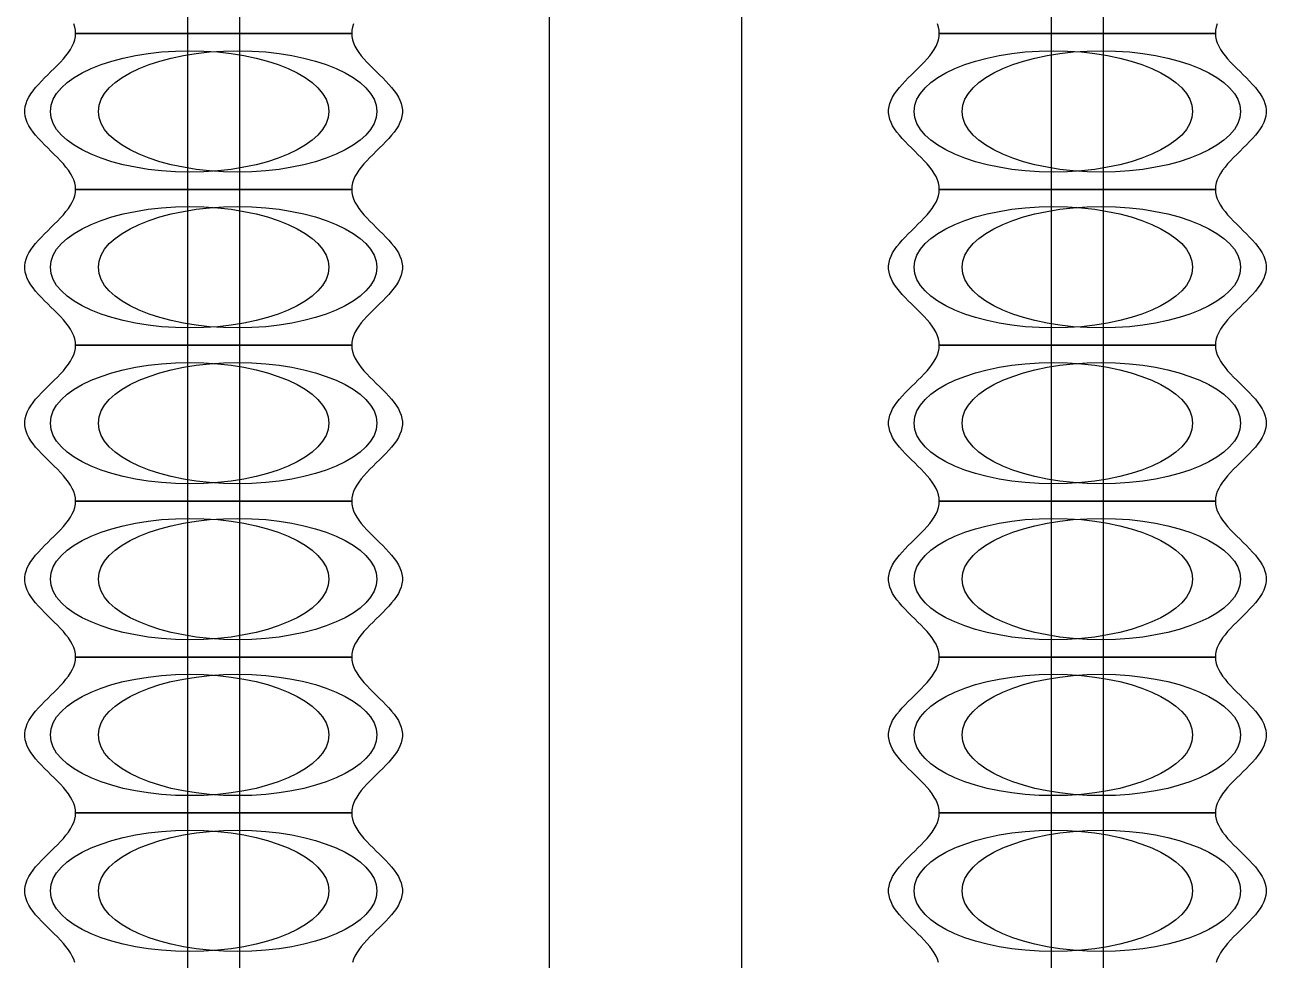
# Model space of a CAD drawing. Extents: x -31 to 31, y -86 to 20.
# Drawn here: x -2.59 to 2.59, y -24.76 to -20.86 of the extents above; entities that cross this region are included whole.
import ezdxf

# ---------------------------------------------------------------- set-up
doc = ezdxf.new("R2010")
doc.units = 0

msp = doc.modelspace()

# ---------------------------------------------------------------- linework, layer by layer
at = {"layer": 'M1_Neg'}
for points in [[(-0.5755, -38.6159), (-0.4, -28.6159), (-0.4, -13), (-0.141, 0), (0.141, 0), (0.4, -13), (0.4, -28.6159), (0.5755, -38.6159)], [(-2.3755, -21.55), (-2.3763, -21.5367), (-2.3789, -21.5235), (-2.3832, -21.5102), (-2.3891, -21.4969), (-2.3965, -21.4837), (-2.4053, -21.4704), (-2.4153, -21.4571), (-2.4264, -21.4439), (-2.4384, -21.4306), (-2.4512, -21.4173), (-2.4644, -21.4041), (-2.4779, -21.3908), (-2.4914, -21.3776), (-2.5048, -21.3643), (-2.5178, -21.351), (-2.5302, -21.3378), (-2.5418, -21.3245), (-2.5524, -21.3112), (-2.5618, -21.298), (-2.57, -21.2847), (-2.5766, -21.2714), (-2.5817, -21.2582), (-2.5851, -21.2449), (-2.5869, -21.2316), (-2.5869, -21.2184), (-2.5851, -21.2051), (-2.5817, -21.1918), (-2.5766, -21.1786), (-2.57, -21.1653), (-2.5618, -21.152), (-2.5524, -21.1388), (-2.5418, -21.1255), (-2.5302, -21.1122), (-2.5178, -21.099), (-2.5048, -21.0857), (-2.4914, -21.0724), (-2.4779, -21.0592), (-2.4644, -21.0459), (-2.4512, -21.0327), (-2.4384, -21.0194), (-2.4264, -21.0061), (-2.4153, -20.9929), (-2.4053, -20.9796), (-2.3965, -20.9663), (-2.3891, -20.9531), (-2.3832, -20.9398), (-2.3789, -20.9265), (-2.3763, -20.9133), (-2.3755, -20.9), (-1.2245, -20.9), (-1.2237, -20.9133), (-1.2211, -20.9265), (-1.2168, -20.9398), (-1.2109, -20.9531), (-1.2035, -20.9663), (-1.1947, -20.9796), (-1.1847, -20.9929), (-1.1736, -21.0061), (-1.1616, -21.0194), (-1.1488, -21.0327), (-1.1356, -21.0459), (-1.1221, -21.0592), (-1.1086, -21.0724), (-1.0952, -21.0857), (-1.0822, -21.099), (-1.0698, -21.1122), (-1.0582, -21.1255), (-1.0476, -21.1388), (-1.0382, -21.152), (-1.03, -21.1653), (-1.0234, -21.1786), (-1.0183, -21.1918), (-1.0149, -21.2051), (-1.0131, -21.2184), (-1.0131, -21.2316), (-1.0149, -21.2449), (-1.0183, -21.2582), (-1.0234, -21.2714), (-1.03, -21.2847), (-1.0382, -21.298), (-1.0476, -21.3112), (-1.0582, -21.3245), (-1.0698, -21.3378), (-1.0822, -21.351), (-1.0952, -21.3643), (-1.1086, -21.3776), (-1.1221, -21.3908), (-1.1356, -21.4041), (-1.1488, -21.4173), (-1.1616, -21.4306), (-1.1736, -21.4439), (-1.1847, -21.4571), (-1.1947, -21.4704), (-1.2035, -21.4837), (-1.2109, -21.4969), (-1.2168, -21.5102), (-1.2211, -21.5235), (-1.2237, -21.5367), (-1.2245, -21.55)], [(1.2245, -21.55), (1.2237, -21.5367), (1.2211, -21.5235), (1.2168, -21.5102), (1.2109, -21.4969), (1.2035, -21.4837), (1.1947, -21.4704), (1.1847, -21.4571), (1.1736, -21.4439), (1.1616, -21.4306), (1.1488, -21.4173), (1.1356, -21.4041), (1.1221, -21.3908), (1.1086, -21.3776), (1.0952, -21.3643), (1.0822, -21.351), (1.0698, -21.3378), (1.0582, -21.3245), (1.0476, -21.3112), (1.0382, -21.298), (1.03, -21.2847), (1.0234, -21.2714), (1.0183, -21.2582), (1.0149, -21.2449), (1.0131, -21.2316), (1.0131, -21.2184), (1.0149, -21.2051), (1.0183, -21.1918), (1.0234, -21.1786), (1.03, -21.1653), (1.0382, -21.152), (1.0476, -21.1388), (1.0582, -21.1255), (1.0698, -21.1122), (1.0822, -21.099), (1.0952, -21.0857), (1.1086, -21.0724), (1.1221, -21.0592), (1.1356, -21.0459), (1.1488, -21.0327), (1.1616, -21.0194), (1.1736, -21.0061), (1.1847, -20.9929), (1.1947, -20.9796), (1.2035, -20.9663), (1.2109, -20.9531), (1.2168, -20.9398), (1.2211, -20.9265), (1.2237, -20.9133), (1.2245, -20.9), (2.3755, -20.9), (2.3763, -20.9133), (2.3789, -20.9265), (2.3832, -20.9398), (2.3891, -20.9531), (2.3965, -20.9663), (2.4053, -20.9796), (2.4153, -20.9929), (2.4264, -21.0061), (2.4384, -21.0194), (2.4512, -21.0327), (2.4644, -21.0459), (2.4779, -21.0592), (2.4914, -21.0724), (2.5048, -21.0857), (2.5178, -21.099), (2.5302, -21.1122), (2.5418, -21.1255), (2.5524, -21.1388), (2.5618, -21.152), (2.57, -21.1653), (2.5766, -21.1786), (2.5817, -21.1918), (2.5851, -21.2051), (2.5869, -21.2184), (2.5869, -21.2316), (2.5851, -21.2449), (2.5817, -21.2582), (2.5766, -21.2714), (2.57, -21.2847), (2.5618, -21.298), (2.5524, -21.3112), (2.5418, -21.3245), (2.5302, -21.3378), (2.5178, -21.351), (2.5048, -21.3643), (2.4914, -21.3776), (2.4779, -21.3908), (2.4644, -21.4041), (2.4512, -21.4173), (2.4384, -21.4306), (2.4264, -21.4439), (2.4153, -21.4571), (2.4053, -21.4704), (2.3965, -21.4837), (2.3891, -21.4969), (2.3832, -21.5102), (2.3789, -21.5235), (2.3763, -21.5367), (2.3755, -21.55)], [(-2.3755, -22.2), (-2.3763, -22.1867), (-2.3789, -22.1735), (-2.3832, -22.1602), (-2.3891, -22.1469), (-2.3965, -22.1337), (-2.4053, -22.1204), (-2.4153, -22.1071), (-2.4264, -22.0939), (-2.4384, -22.0806), (-2.4512, -22.0673), (-2.4644, -22.0541), (-2.4779, -22.0408), (-2.4914, -22.0276), (-2.5048, -22.0143), (-2.5178, -22.001), (-2.5302, -21.9878), (-2.5418, -21.9745), (-2.5524, -21.9612), (-2.5618, -21.948), (-2.57, -21.9347), (-2.5766, -21.9214), (-2.5817, -21.9082), (-2.5851, -21.8949), (-2.5869, -21.8816), (-2.5869, -21.8684), (-2.5851, -21.8551), (-2.5817, -21.8418), (-2.5766, -21.8286), (-2.57, -21.8153), (-2.5618, -21.802), (-2.5524, -21.7888), (-2.5418, -21.7755), (-2.5302, -21.7622), (-2.5178, -21.749), (-2.5048, -21.7357), (-2.4914, -21.7224), (-2.4779, -21.7092), (-2.4644, -21.6959), (-2.4512, -21.6827), (-2.4384, -21.6694), (-2.4264, -21.6561), (-2.4153, -21.6429), (-2.4053, -21.6296), (-2.3965, -21.6163), (-2.3891, -21.6031), (-2.3832, -21.5898), (-2.3789, -21.5765), (-2.3763, -21.5633), (-2.3755, -21.55), (-1.2245, -21.55), (-1.2237, -21.5633), (-1.2211, -21.5765), (-1.2168, -21.5898), (-1.2109, -21.6031), (-1.2035, -21.6163), (-1.1947, -21.6296), (-1.1847, -21.6429), (-1.1736, -21.6561), (-1.1616, -21.6694), (-1.1488, -21.6827), (-1.1356, -21.6959), (-1.1221, -21.7092), (-1.1086, -21.7224), (-1.0952, -21.7357), (-1.0822, -21.749), (-1.0698, -21.7622), (-1.0582, -21.7755), (-1.0476, -21.7888), (-1.0382, -21.802), (-1.03, -21.8153), (-1.0234, -21.8286), (-1.0183, -21.8418), (-1.0149, -21.8551), (-1.0131, -21.8684), (-1.0131, -21.8816), (-1.0149, -21.8949), (-1.0183, -21.9082), (-1.0234, -21.9214), (-1.03, -21.9347), (-1.0382, -21.948), (-1.0476, -21.9612), (-1.0582, -21.9745), (-1.0698, -21.9878), (-1.0822, -22.001), (-1.0952, -22.0143), (-1.1086, -22.0276), (-1.1221, -22.0408), (-1.1356, -22.0541), (-1.1488, -22.0673), (-1.1616, -22.0806), (-1.1736, -22.0939), (-1.1847, -22.1071), (-1.1947, -22.1204), (-1.2035, -22.1337), (-1.2109, -22.1469), (-1.2168, -22.1602), (-1.2211, -22.1735), (-1.2237, -22.1867), (-1.2245, -22.2)], [(1.2245, -22.2), (1.2237, -22.1867), (1.2211, -22.1735), (1.2168, -22.1602), (1.2109, -22.1469), (1.2035, -22.1337), (1.1947, -22.1204), (1.1847, -22.1071), (1.1736, -22.0939), (1.1616, -22.0806), (1.1488, -22.0673), (1.1356, -22.0541), (1.1221, -22.0408), (1.1086, -22.0276), (1.0952, -22.0143), (1.0822, -22.001), (1.0698, -21.9878), (1.0582, -21.9745), (1.0476, -21.9612), (1.0382, -21.948), (1.03, -21.9347), (1.0234, -21.9214), (1.0183, -21.9082), (1.0149, -21.8949), (1.0131, -21.8816), (1.0131, -21.8684), (1.0149, -21.8551), (1.0183, -21.8418), (1.0234, -21.8286), (1.03, -21.8153), (1.0382, -21.802), (1.0476, -21.7888), (1.0582, -21.7755), (1.0698, -21.7622), (1.0822, -21.749), (1.0952, -21.7357), (1.1086, -21.7224), (1.1221, -21.7092), (1.1356, -21.6959), (1.1488, -21.6827), (1.1616, -21.6694), (1.1736, -21.6561), (1.1847, -21.6429), (1.1947, -21.6296), (1.2035, -21.6163), (1.2109, -21.6031), (1.2168, -21.5898), (1.2211, -21.5765), (1.2237, -21.5633), (1.2245, -21.55), (2.3755, -21.55), (2.3763, -21.5633), (2.3789, -21.5765), (2.3832, -21.5898), (2.3891, -21.6031), (2.3965, -21.6163), (2.4053, -21.6296), (2.4153, -21.6429), (2.4264, -21.6561), (2.4384, -21.6694), (2.4512, -21.6827), (2.4644, -21.6959), (2.4779, -21.7092), (2.4914, -21.7224), (2.5048, -21.7357), (2.5178, -21.749), (2.5302, -21.7622), (2.5418, -21.7755), (2.5524, -21.7888), (2.5618, -21.802), (2.57, -21.8153), (2.5766, -21.8286), (2.5817, -21.8418), (2.5851, -21.8551), (2.5869, -21.8684), (2.5869, -21.8816), (2.5851, -21.8949), (2.5817, -21.9082), (2.5766, -21.9214), (2.57, -21.9347), (2.5618, -21.948), (2.5524, -21.9612), (2.5418, -21.9745), (2.5302, -21.9878), (2.5178, -22.001), (2.5048, -22.0143), (2.4914, -22.0276), (2.4779, -22.0408), (2.4644, -22.0541), (2.4512, -22.0673), (2.4384, -22.0806), (2.4264, -22.0939), (2.4153, -22.1071), (2.4053, -22.1204), (2.3965, -22.1337), (2.3891, -22.1469), (2.3832, -22.1602), (2.3789, -22.1735), (2.3763, -22.1867), (2.3755, -22.2)], [(-2.3755, -22.85), (-2.3763, -22.8367), (-2.3789, -22.8235), (-2.3832, -22.8102), (-2.3891, -22.7969), (-2.3965, -22.7837), (-2.4053, -22.7704), (-2.4153, -22.7571), (-2.4264, -22.7439), (-2.4384, -22.7306), (-2.4512, -22.7173), (-2.4644, -22.7041), (-2.4779, -22.6908), (-2.4914, -22.6776), (-2.5048, -22.6643), (-2.5178, -22.651), (-2.5302, -22.6378), (-2.5418, -22.6245), (-2.5524, -22.6112), (-2.5618, -22.598), (-2.57, -22.5847), (-2.5766, -22.5714), (-2.5817, -22.5582), (-2.5851, -22.5449), (-2.5869, -22.5316), (-2.5869, -22.5184), (-2.5851, -22.5051), (-2.5817, -22.4918), (-2.5766, -22.4786), (-2.57, -22.4653), (-2.5618, -22.452), (-2.5524, -22.4388), (-2.5418, -22.4255), (-2.5302, -22.4122), (-2.5178, -22.399), (-2.5048, -22.3857), (-2.4914, -22.3724), (-2.4779, -22.3592), (-2.4644, -22.3459), (-2.4512, -22.3327), (-2.4384, -22.3194), (-2.4264, -22.3061), (-2.4153, -22.2929), (-2.4053, -22.2796), (-2.3965, -22.2663), (-2.3891, -22.2531), (-2.3832, -22.2398), (-2.3789, -22.2265), (-2.3763, -22.2133), (-2.3755, -22.2), (-1.2245, -22.2), (-1.2237, -22.2133), (-1.2211, -22.2265), (-1.2168, -22.2398), (-1.2109, -22.2531), (-1.2035, -22.2663), (-1.1947, -22.2796), (-1.1847, -22.2929), (-1.1736, -22.3061), (-1.1616, -22.3194), (-1.1488, -22.3327), (-1.1356, -22.3459), (-1.1221, -22.3592), (-1.1086, -22.3724), (-1.0952, -22.3857), (-1.0822, -22.399), (-1.0698, -22.4122), (-1.0582, -22.4255), (-1.0476, -22.4388), (-1.0382, -22.452), (-1.03, -22.4653), (-1.0234, -22.4786), (-1.0183, -22.4918), (-1.0149, -22.5051), (-1.0131, -22.5184), (-1.0131, -22.5316), (-1.0149, -22.5449), (-1.0183, -22.5582), (-1.0234, -22.5714), (-1.03, -22.5847), (-1.0382, -22.598), (-1.0476, -22.6112), (-1.0582, -22.6245), (-1.0698, -22.6378), (-1.0822, -22.651), (-1.0952, -22.6643), (-1.1086, -22.6776), (-1.1221, -22.6908), (-1.1356, -22.7041), (-1.1488, -22.7173), (-1.1616, -22.7306), (-1.1736, -22.7439), (-1.1847, -22.7571), (-1.1947, -22.7704), (-1.2035, -22.7837), (-1.2109, -22.7969), (-1.2168, -22.8102), (-1.2211, -22.8235), (-1.2237, -22.8367), (-1.2245, -22.85)], [(1.2245, -22.85), (1.2237, -22.8367), (1.2211, -22.8235), (1.2168, -22.8102), (1.2109, -22.7969), (1.2035, -22.7837), (1.1947, -22.7704), (1.1847, -22.7571), (1.1736, -22.7439), (1.1616, -22.7306), (1.1488, -22.7173), (1.1356, -22.7041), (1.1221, -22.6908), (1.1086, -22.6776), (1.0952, -22.6643), (1.0822, -22.651), (1.0698, -22.6378), (1.0582, -22.6245), (1.0476, -22.6112), (1.0382, -22.598), (1.03, -22.5847), (1.0234, -22.5714), (1.0183, -22.5582), (1.0149, -22.5449), (1.0131, -22.5316), (1.0131, -22.5184), (1.0149, -22.5051), (1.0183, -22.4918), (1.0234, -22.4786), (1.03, -22.4653), (1.0382, -22.452), (1.0476, -22.4388), (1.0582, -22.4255), (1.0698, -22.4122), (1.0822, -22.399), (1.0952, -22.3857), (1.1086, -22.3724), (1.1221, -22.3592), (1.1356, -22.3459), (1.1488, -22.3327), (1.1616, -22.3194), (1.1736, -22.3061), (1.1847, -22.2929), (1.1947, -22.2796), (1.2035, -22.2663), (1.2109, -22.2531), (1.2168, -22.2398), (1.2211, -22.2265), (1.2237, -22.2133), (1.2245, -22.2), (2.3755, -22.2), (2.3763, -22.2133), (2.3789, -22.2265), (2.3832, -22.2398), (2.3891, -22.2531), (2.3965, -22.2663), (2.4053, -22.2796), (2.4153, -22.2929), (2.4264, -22.3061), (2.4384, -22.3194), (2.4512, -22.3327), (2.4644, -22.3459), (2.4779, -22.3592), (2.4914, -22.3724), (2.5048, -22.3857), (2.5178, -22.399), (2.5302, -22.4122), (2.5418, -22.4255), (2.5524, -22.4388), (2.5618, -22.452), (2.57, -22.4653), (2.5766, -22.4786), (2.5817, -22.4918), (2.5851, -22.5051), (2.5869, -22.5184), (2.5869, -22.5316), (2.5851, -22.5449), (2.5817, -22.5582), (2.5766, -22.5714), (2.57, -22.5847), (2.5618, -22.598), (2.5524, -22.6112), (2.5418, -22.6245), (2.5302, -22.6378), (2.5178, -22.651), (2.5048, -22.6643), (2.4914, -22.6776), (2.4779, -22.6908), (2.4644, -22.7041), (2.4512, -22.7173), (2.4384, -22.7306), (2.4264, -22.7439), (2.4153, -22.7571), (2.4053, -22.7704), (2.3965, -22.7837), (2.3891, -22.7969), (2.3832, -22.8102), (2.3789, -22.8235), (2.3763, -22.8367), (2.3755, -22.85)], [(-2.3755, -23.5), (-2.3763, -23.4867), (-2.3789, -23.4735), (-2.3832, -23.4602), (-2.3891, -23.4469), (-2.3965, -23.4337), (-2.4053, -23.4204), (-2.4153, -23.4071), (-2.4264, -23.3939), (-2.4384, -23.3806), (-2.4512, -23.3673), (-2.4644, -23.3541), (-2.4779, -23.3408), (-2.4914, -23.3276), (-2.5048, -23.3143), (-2.5178, -23.301), (-2.5302, -23.2878), (-2.5418, -23.2745), (-2.5524, -23.2612), (-2.5618, -23.248), (-2.57, -23.2347), (-2.5766, -23.2214), (-2.5817, -23.2082), (-2.5851, -23.1949), (-2.5869, -23.1816), (-2.5869, -23.1684), (-2.5851, -23.1551), (-2.5817, -23.1418), (-2.5766, -23.1286), (-2.57, -23.1153), (-2.5618, -23.102), (-2.5524, -23.0888), (-2.5418, -23.0755), (-2.5302, -23.0622), (-2.5178, -23.049), (-2.5048, -23.0357), (-2.4914, -23.0224), (-2.4779, -23.0092), (-2.4644, -22.9959), (-2.4512, -22.9827), (-2.4384, -22.9694), (-2.4264, -22.9561), (-2.4153, -22.9429), (-2.4053, -22.9296), (-2.3965, -22.9163), (-2.3891, -22.9031), (-2.3832, -22.8898), (-2.3789, -22.8765), (-2.3763, -22.8633), (-2.3755, -22.85), (-1.2245, -22.85), (-1.2237, -22.8633), (-1.2211, -22.8765), (-1.2168, -22.8898), (-1.2109, -22.9031), (-1.2035, -22.9163), (-1.1947, -22.9296), (-1.1847, -22.9429), (-1.1736, -22.9561), (-1.1616, -22.9694), (-1.1488, -22.9827), (-1.1356, -22.9959), (-1.1221, -23.0092), (-1.1086, -23.0224), (-1.0952, -23.0357), (-1.0822, -23.049), (-1.0698, -23.0622), (-1.0582, -23.0755), (-1.0476, -23.0888), (-1.0382, -23.102), (-1.03, -23.1153), (-1.0234, -23.1286), (-1.0183, -23.1418), (-1.0149, -23.1551), (-1.0131, -23.1684), (-1.0131, -23.1816), (-1.0149, -23.1949), (-1.0183, -23.2082), (-1.0234, -23.2214), (-1.03, -23.2347), (-1.0382, -23.248), (-1.0476, -23.2612), (-1.0582, -23.2745), (-1.0698, -23.2878), (-1.0822, -23.301), (-1.0952, -23.3143), (-1.1086, -23.3276), (-1.1221, -23.3408), (-1.1356, -23.3541), (-1.1488, -23.3673), (-1.1616, -23.3806), (-1.1736, -23.3939), (-1.1847, -23.4071), (-1.1947, -23.4204), (-1.2035, -23.4337), (-1.2109, -23.4469), (-1.2168, -23.4602), (-1.2211, -23.4735), (-1.2237, -23.4867), (-1.2245, -23.5)], [(1.2245, -23.5), (1.2237, -23.4867), (1.2211, -23.4735), (1.2168, -23.4602), (1.2109, -23.4469), (1.2035, -23.4337), (1.1947, -23.4204), (1.1847, -23.4071), (1.1736, -23.3939), (1.1616, -23.3806), (1.1488, -23.3673), (1.1356, -23.3541), (1.1221, -23.3408), (1.1086, -23.3276), (1.0952, -23.3143), (1.0822, -23.301), (1.0698, -23.2878), (1.0582, -23.2745), (1.0476, -23.2612), (1.0382, -23.248), (1.03, -23.2347), (1.0234, -23.2214), (1.0183, -23.2082), (1.0149, -23.1949), (1.0131, -23.1816), (1.0131, -23.1684), (1.0149, -23.1551), (1.0183, -23.1418), (1.0234, -23.1286), (1.03, -23.1153), (1.0382, -23.102), (1.0476, -23.0888), (1.0582, -23.0755), (1.0698, -23.0622), (1.0822, -23.049), (1.0952, -23.0357), (1.1086, -23.0224), (1.1221, -23.0092), (1.1356, -22.9959), (1.1488, -22.9827), (1.1616, -22.9694), (1.1736, -22.9561), (1.1847, -22.9429), (1.1947, -22.9296), (1.2035, -22.9163), (1.2109, -22.9031), (1.2168, -22.8898), (1.2211, -22.8765), (1.2237, -22.8633), (1.2245, -22.85), (2.3755, -22.85), (2.3763, -22.8633), (2.3789, -22.8765), (2.3832, -22.8898), (2.3891, -22.9031), (2.3965, -22.9163), (2.4053, -22.9296), (2.4153, -22.9429), (2.4264, -22.9561), (2.4384, -22.9694), (2.4512, -22.9827), (2.4644, -22.9959), (2.4779, -23.0092), (2.4914, -23.0224), (2.5048, -23.0357), (2.5178, -23.049), (2.5302, -23.0622), (2.5418, -23.0755), (2.5524, -23.0888), (2.5618, -23.102), (2.57, -23.1153), (2.5766, -23.1286), (2.5817, -23.1418), (2.5851, -23.1551), (2.5869, -23.1684), (2.5869, -23.1816), (2.5851, -23.1949), (2.5817, -23.2082), (2.5766, -23.2214), (2.57, -23.2347), (2.5618, -23.248), (2.5524, -23.2612), (2.5418, -23.2745), (2.5302, -23.2878), (2.5178, -23.301), (2.5048, -23.3143), (2.4914, -23.3276), (2.4779, -23.3408), (2.4644, -23.3541), (2.4512, -23.3673), (2.4384, -23.3806), (2.4264, -23.3939), (2.4153, -23.4071), (2.4053, -23.4204), (2.3965, -23.4337), (2.3891, -23.4469), (2.3832, -23.4602), (2.3789, -23.4735), (2.3763, -23.4867), (2.3755, -23.5)], [(-2.3755, -24.15), (-2.3763, -24.1367), (-2.3789, -24.1235), (-2.3832, -24.1102), (-2.3891, -24.0969), (-2.3965, -24.0837), (-2.4053, -24.0704), (-2.4153, -24.0571), (-2.4264, -24.0439), (-2.4384, -24.0306), (-2.4512, -24.0173), (-2.4644, -24.0041), (-2.4779, -23.9908), (-2.4914, -23.9776), (-2.5048, -23.9643), (-2.5178, -23.951), (-2.5302, -23.9378), (-2.5418, -23.9245), (-2.5524, -23.9112), (-2.5618, -23.898), (-2.57, -23.8847), (-2.5766, -23.8714), (-2.5817, -23.8582), (-2.5851, -23.8449), (-2.5869, -23.8316), (-2.5869, -23.8184), (-2.5851, -23.8051), (-2.5817, -23.7918), (-2.5766, -23.7786), (-2.57, -23.7653), (-2.5618, -23.752), (-2.5524, -23.7388), (-2.5418, -23.7255), (-2.5302, -23.7122), (-2.5178, -23.699), (-2.5048, -23.6857), (-2.4914, -23.6724), (-2.4779, -23.6592), (-2.4644, -23.6459), (-2.4512, -23.6327), (-2.4384, -23.6194), (-2.4264, -23.6061), (-2.4153, -23.5929), (-2.4053, -23.5796), (-2.3965, -23.5663), (-2.3891, -23.5531), (-2.3832, -23.5398), (-2.3789, -23.5265), (-2.3763, -23.5133), (-2.3755, -23.5), (-1.2245, -23.5), (-1.2237, -23.5133), (-1.2211, -23.5265), (-1.2168, -23.5398), (-1.2109, -23.5531), (-1.2035, -23.5663), (-1.1947, -23.5796), (-1.1847, -23.5929), (-1.1736, -23.6061), (-1.1616, -23.6194), (-1.1488, -23.6327), (-1.1356, -23.6459), (-1.1221, -23.6592), (-1.1086, -23.6724), (-1.0952, -23.6857), (-1.0822, -23.699), (-1.0698, -23.7122), (-1.0582, -23.7255), (-1.0476, -23.7388), (-1.0382, -23.752), (-1.03, -23.7653), (-1.0234, -23.7786), (-1.0183, -23.7918), (-1.0149, -23.8051), (-1.0131, -23.8184), (-1.0131, -23.8316), (-1.0149, -23.8449), (-1.0183, -23.8582), (-1.0234, -23.8714), (-1.03, -23.8847), (-1.0382, -23.898), (-1.0476, -23.9112), (-1.0582, -23.9245), (-1.0698, -23.9378), (-1.0822, -23.951), (-1.0952, -23.9643), (-1.1086, -23.9776), (-1.1221, -23.9908), (-1.1356, -24.0041), (-1.1488, -24.0173), (-1.1616, -24.0306), (-1.1736, -24.0439), (-1.1847, -24.0571), (-1.1947, -24.0704), (-1.2035, -24.0837), (-1.2109, -24.0969), (-1.2168, -24.1102), (-1.2211, -24.1235), (-1.2237, -24.1367), (-1.2245, -24.15)], [(1.2245, -24.15), (1.2237, -24.1367), (1.2211, -24.1235), (1.2168, -24.1102), (1.2109, -24.0969), (1.2035, -24.0837), (1.1947, -24.0704), (1.1847, -24.0571), (1.1736, -24.0439), (1.1616, -24.0306), (1.1488, -24.0173), (1.1356, -24.0041), (1.1221, -23.9908), (1.1086, -23.9776), (1.0952, -23.9643), (1.0822, -23.951), (1.0698, -23.9378), (1.0582, -23.9245), (1.0476, -23.9112), (1.0382, -23.898), (1.03, -23.8847), (1.0234, -23.8714), (1.0183, -23.8582), (1.0149, -23.8449), (1.0131, -23.8316), (1.0131, -23.8184), (1.0149, -23.8051), (1.0183, -23.7918), (1.0234, -23.7786), (1.03, -23.7653), (1.0382, -23.752), (1.0476, -23.7388), (1.0582, -23.7255), (1.0698, -23.7122), (1.0822, -23.699), (1.0952, -23.6857), (1.1086, -23.6724), (1.1221, -23.6592), (1.1356, -23.6459), (1.1488, -23.6327), (1.1616, -23.6194), (1.1736, -23.6061), (1.1847, -23.5929), (1.1947, -23.5796), (1.2035, -23.5663), (1.2109, -23.5531), (1.2168, -23.5398), (1.2211, -23.5265), (1.2237, -23.5133), (1.2245, -23.5), (2.3755, -23.5), (2.3763, -23.5133), (2.3789, -23.5265), (2.3832, -23.5398), (2.3891, -23.5531), (2.3965, -23.5663), (2.4053, -23.5796), (2.4153, -23.5929), (2.4264, -23.6061), (2.4384, -23.6194), (2.4512, -23.6327), (2.4644, -23.6459), (2.4779, -23.6592), (2.4914, -23.6724), (2.5048, -23.6857), (2.5178, -23.699), (2.5302, -23.7122), (2.5418, -23.7255), (2.5524, -23.7388), (2.5618, -23.752), (2.57, -23.7653), (2.5766, -23.7786), (2.5817, -23.7918), (2.5851, -23.8051), (2.5869, -23.8184), (2.5869, -23.8316), (2.5851, -23.8449), (2.5817, -23.8582), (2.5766, -23.8714), (2.57, -23.8847), (2.5618, -23.898), (2.5524, -23.9112), (2.5418, -23.9245), (2.5302, -23.9378), (2.5178, -23.951), (2.5048, -23.9643), (2.4914, -23.9776), (2.4779, -23.9908), (2.4644, -24.0041), (2.4512, -24.0173), (2.4384, -24.0306), (2.4264, -24.0439), (2.4153, -24.0571), (2.4053, -24.0704), (2.3965, -24.0837), (2.3891, -24.0969), (2.3832, -24.1102), (2.3789, -24.1235), (2.3763, -24.1367), (2.3755, -24.15)]]:
    msp.add_lwpolyline(points, close=True, dxfattribs=at)
for points in [[(-1.2168, -20.8602), (-1.2211, -20.8735), (-1.2237, -20.8867), (-1.2245, -20.9), (-2.3755, -20.9), (-2.3763, -20.8867), (-2.3789, -20.8735), (-2.3832, -20.8602)], [(2.3832, -20.8602), (2.3789, -20.8735), (2.3763, -20.8867), (2.3755, -20.9), (1.2245, -20.9), (1.2237, -20.8867), (1.2211, -20.8735), (1.2168, -20.8602)], [(-2.3789, -24.7735), (-2.3832, -24.7602), (-2.3891, -24.7469), (-2.3965, -24.7337), (-2.4053, -24.7204), (-2.4153, -24.7071), (-2.4264, -24.6939), (-2.4384, -24.6806), (-2.4512, -24.6673), (-2.4644, -24.6541), (-2.4779, -24.6408), (-2.4914, -24.6276), (-2.5048, -24.6143), (-2.5178, -24.601), (-2.5302, -24.5878), (-2.5418, -24.5745), (-2.5524, -24.5612), (-2.5618, -24.548), (-2.57, -24.5347), (-2.5766, -24.5214), (-2.5817, -24.5082), (-2.5851, -24.4949), (-2.5869, -24.4816), (-2.5869, -24.4684), (-2.5851, -24.4551), (-2.5817, -24.4418), (-2.5766, -24.4286), (-2.57, -24.4153), (-2.5618, -24.402), (-2.5524, -24.3888), (-2.5418, -24.3755), (-2.5302, -24.3622), (-2.5178, -24.349), (-2.5048, -24.3357), (-2.4914, -24.3224), (-2.4779, -24.3092), (-2.4644, -24.2959), (-2.4512, -24.2827), (-2.4384, -24.2694), (-2.4264, -24.2561), (-2.4153, -24.2429), (-2.4053, -24.2296), (-2.3965, -24.2163), (-2.3891, -24.2031), (-2.3832, -24.1898), (-2.3789, -24.1765), (-2.3763, -24.1633), (-2.3755, -24.15), (-1.2245, -24.15), (-1.2237, -24.1633), (-1.2211, -24.1765), (-1.2168, -24.1898), (-1.2109, -24.2031), (-1.2035, -24.2163), (-1.1947, -24.2296), (-1.1847, -24.2429), (-1.1736, -24.2561), (-1.1616, -24.2694), (-1.1488, -24.2827), (-1.1356, -24.2959), (-1.1221, -24.3092), (-1.1086, -24.3224), (-1.0952, -24.3357), (-1.0822, -24.349), (-1.0698, -24.3622), (-1.0582, -24.3755), (-1.0476, -24.3888), (-1.0382, -24.402), (-1.03, -24.4153), (-1.0234, -24.4286), (-1.0183, -24.4418), (-1.0149, -24.4551), (-1.0131, -24.4684), (-1.0131, -24.4816), (-1.0149, -24.4949), (-1.0183, -24.5082), (-1.0234, -24.5214), (-1.03, -24.5347), (-1.0382, -24.548), (-1.0476, -24.5612), (-1.0582, -24.5745), (-1.0698, -24.5878), (-1.0822, -24.601), (-1.0952, -24.6143), (-1.1086, -24.6276), (-1.1221, -24.6408), (-1.1356, -24.6541), (-1.1488, -24.6673), (-1.1616, -24.6806), (-1.1736, -24.6939), (-1.1847, -24.7071), (-1.1947, -24.7204), (-1.2035, -24.7337), (-1.2109, -24.7469), (-1.2168, -24.7602), (-1.2211, -24.7735)], [(1.2211, -24.7735), (1.2168, -24.7602), (1.2109, -24.7469), (1.2035, -24.7337), (1.1947, -24.7204), (1.1847, -24.7071), (1.1736, -24.6939), (1.1616, -24.6806), (1.1488, -24.6673), (1.1356, -24.6541), (1.1221, -24.6408), (1.1086, -24.6276), (1.0952, -24.6143), (1.0822, -24.601), (1.0698, -24.5878), (1.0582, -24.5745), (1.0476, -24.5612), (1.0382, -24.548), (1.03, -24.5347), (1.0234, -24.5214), (1.0183, -24.5082), (1.0149, -24.4949), (1.0131, -24.4816), (1.0131, -24.4684), (1.0149, -24.4551), (1.0183, -24.4418), (1.0234, -24.4286), (1.03, -24.4153), (1.0382, -24.402), (1.0476, -24.3888), (1.0582, -24.3755), (1.0698, -24.3622), (1.0822, -24.349), (1.0952, -24.3357), (1.1086, -24.3224), (1.1221, -24.3092), (1.1356, -24.2959), (1.1488, -24.2827), (1.1616, -24.2694), (1.1736, -24.2561), (1.1847, -24.2429), (1.1947, -24.2296), (1.2035, -24.2163), (1.2109, -24.2031), (1.2168, -24.1898), (1.2211, -24.1765), (1.2237, -24.1633), (1.2245, -24.15), (2.3755, -24.15), (2.3763, -24.1633), (2.3789, -24.1765), (2.3832, -24.1898), (2.3891, -24.2031), (2.3965, -24.2163), (2.4053, -24.2296), (2.4153, -24.2429), (2.4264, -24.2561), (2.4384, -24.2694), (2.4512, -24.2827), (2.4644, -24.2959), (2.4779, -24.3092), (2.4914, -24.3224), (2.5048, -24.3357), (2.5178, -24.349), (2.5302, -24.3622), (2.5418, -24.3755), (2.5524, -24.3888), (2.5618, -24.402), (2.57, -24.4153), (2.5766, -24.4286), (2.5817, -24.4418), (2.5851, -24.4551), (2.5869, -24.4684), (2.5869, -24.4816), (2.5851, -24.4949), (2.5817, -24.5082), (2.5766, -24.5214), (2.57, -24.5347), (2.5618, -24.548), (2.5524, -24.5612), (2.5418, -24.5745), (2.5302, -24.5878), (2.5178, -24.601), (2.5048, -24.6143), (2.4914, -24.6276), (2.4779, -24.6408), (2.4644, -24.6541), (2.4512, -24.6673), (2.4384, -24.6806), (2.4264, -24.6939), (2.4153, -24.7071), (2.4053, -24.7204), (2.3965, -24.7337), (2.3891, -24.7469), (2.3832, -24.7602), (2.3789, -24.7735)]]:
    msp.add_lwpolyline(points, dxfattribs=at)
at = {"layer": 'M1_Pos_holes'}
for points in [[(-1.6913, -20.9), (-1.6913, -20.25), (-1.9087, -20.25), (-1.9087, -20.9)], [(1.9087, -20.9), (1.9087, -20.25), (1.6913, -20.25), (1.6913, -20.9)], [(-1.6913, -21.55), (-1.6913, -20.9), (-1.9087, -20.9), (-1.9087, -21.55)], [(1.9087, -21.55), (1.9087, -20.9), (1.6913, -20.9), (1.6913, -21.55)], [(-1.6913, -22.2), (-1.6913, -21.55), (-1.9087, -21.55), (-1.9087, -22.2)], [(1.9087, -22.2), (1.9087, -21.55), (1.6913, -21.55), (1.6913, -22.2)], [(-1.6913, -22.85), (-1.6913, -22.2), (-1.9087, -22.2), (-1.9087, -22.85)], [(1.9087, -22.85), (1.9087, -22.2), (1.6913, -22.2), (1.6913, -22.85)], [(-1.6913, -23.5), (-1.6913, -22.85), (-1.9087, -22.85), (-1.9087, -23.5)], [(1.9087, -23.5), (1.9087, -22.85), (1.6913, -22.85), (1.6913, -23.5)], [(-1.6913, -24.15), (-1.6913, -23.5), (-1.9087, -23.5), (-1.9087, -24.15)], [(1.9087, -24.15), (1.9087, -23.5), (1.6913, -23.5), (1.6913, -24.15)], [(-1.6913, -24.8), (-1.6913, -24.15), (-1.9087, -24.15), (-1.9087, -24.8)], [(1.9087, -24.8), (1.9087, -24.15), (1.6913, -24.15), (1.6913, -24.8)]]:
    msp.add_lwpolyline(points, close=True, dxfattribs=at)
for centre in [(-1.9, -21.225), (-1.7, -21.225), (1.7, -21.225), (1.9, -21.225), (-1.9, -21.875), (-1.7, -21.875), (1.7, -21.875), (1.9, -21.875), (-1.9, -22.525), (-1.7, -22.525), (1.7, -22.525), (1.9, -22.525), (-1.9, -23.175), (-1.7, -23.175), (1.7, -23.175), (1.9, -23.175), (-1.9, -23.825), (-1.7, -23.825), (1.7, -23.825), (1.9, -23.825), (-1.9, -24.475), (-1.7, -24.475), (1.7, -24.475), (1.9, -24.475)]:
    msp.add_ellipse(centre, major_axis=(-0.5803, 0), ratio=0.4361, dxfattribs=at)

doc.saveas('drawing.dxf')
